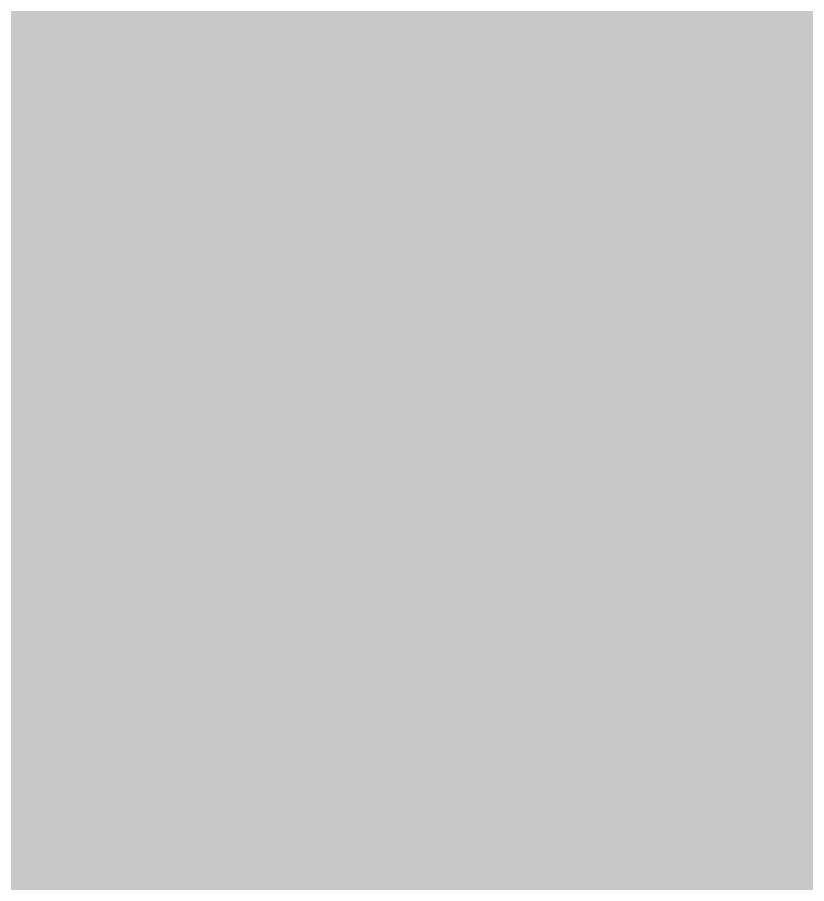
# Model space of a CAD drawing. Header units: millimetres. Extents: x -0.5 to 77.7, y -66.2 to -6.
# Drawn here: x 46.4783 to 46.5958, y -21.2718 to -21.1427 of the extents above; entities that cross this region are included whole.
import ezdxf

# ---------------------------------------------------------------- set-up
doc = ezdxf.new("R2010")
doc.units = ezdxf.units.MM
doc.header["$MEASUREMENT"] = 0
doc.layers.add('Inner1', color=7, linetype='Continuous', true_color=0x999966)
doc.layers.add('Top-Silkscreen-Layer', color=7, linetype='Continuous', true_color=0xffcc00)

msp = doc.modelspace()

# ---------------------------------------------------------------- hatches: boundary and pattern name
at = {"layer": 'Inner1'}
msp.add_hatch(color=256, dxfattribs=at).paths.add_polyline_path([(77.23901447802896, -6.454152908305818), (77.23901447802896, -65.68199136398273), (-0.022860045720091406, -65.68199136398273), (-0.02286004572008509, -6.454152908305818)])
at = {"layer": 'Top-Silkscreen-Layer'}
msp.add_hatch(color=256, dxfattribs=at).paths.add_polyline_path([(46.53485558124999, -21.178803169353706), (46.527540365690534, -21.221027827626735), (46.54328839918659, -21.23758851629746), (46.55848398150759, -21.244805597420015), (46.57105065823691, -21.231267198018575), (46.58361733496623, -21.21772879861713), (46.58045502824, -21.203272788497785)])

# ---------------------------------------------------------------- linework, layer by layer
at = {"layer": 'Top-Silkscreen-Layer', "const_width": 0.25400050800101603}
for points in [[(46.341370669707636, -20.961263885587986), (46.35906815735019, -21.00139114793438), (46.37059343186444, -20.99951951337485), (46.37220633529509, -20.983403064813583)], [(46.72627038838924, -21.065878790053677), (46.725355986444306, -21.124838919991316), (46.775057542159495, -21.127103816287093)], [(46.4430915360679, -20.950645818709393), (46.430594709487146, -20.954156043836612), (46.430594709487146, -20.976615658550998), (46.430594709487146, -20.999075273265387), (46.444253588539574, -21.007872683957665), (46.45791246759201, -21.016662812025192), (46.47126654599613, -21.00135473481065), (46.48461427438675, -20.98603937497137), (46.478448411271955, -20.968954337318984)], [(46.4309503102435, -21.068740861578565), (46.452159355355136, -21.134277201661174), (46.4880940817883, -21.092387544126428)], [(46.33347760291908, -21.286746233327978), (46.372727036402615, -21.359128240671133), (46.37377478863119, -21.281874157373398)], [(46.34226602161205, -21.06769216361524), (46.334087204215706, -21.109691060521172), (46.371761834349634, -21.11168649970137), (46.382931508107525, -21.10104658494854), (46.37769909697819, -21.083830460050745)], [(46.2403610048601, -21.079402624205624), (46.27154592119041, -21.109829430391333), (46.279153237371176, -21.101104845946505), (46.272333322865215, -21.084784483892374)], [(46.541840596107114, -21.07246228282339), (46.53194092505052, -21.093829503825987), (46.530594722187146, -21.107855839085364), (46.54442505160425, -21.113601830009376), (46.558249031007854, -21.11934782093339), (46.56666279890394, -21.109698343145915), (46.575076566800014, -21.100048865358445), (46.57023150649458, -21.084245569661228)], [(46.62708952743157, -21.074297504259196), (46.644361564169195, -21.12521761647807), (46.657950593073046, -21.130694150286505), (46.670523619815874, -21.117148468260318), (46.67531152999976, -21.072469565448134), (46.66752641344082, -21.05972497214393), (46.650203576595146, -21.05972497214393), (46.63288073974948, -21.05972497214393)], [(46.33441740491804, -21.17908719171877), (46.32903259346455, -21.227145232412752), (46.38809406908829, -21.208407038943196)], [(46.53485558124999, -21.178803169353706), (46.527540365690534, -21.221027827626735), (46.54328839918659, -21.23758851629746), (46.55848398150759, -21.244805597420015), (46.57105065823691, -21.231267198018575), (46.58361733496623, -21.21772879861713), (46.58045502824, -21.203272788497785)], [(46.436233521480894, -21.169124561067253), (46.41757083178536, -21.19274211311614), (46.41210982016979, -21.204445291081772), (46.420625188281974, -21.22610381707418), (46.42914055639417, -21.247769625691333), (46.44361858718893, -21.251090502575174), (46.47756575939456, -21.173850984526926)], [(46.63449364318012, -21.174528268628237), (46.62483527263677, -21.229497520205474), (46.63293153985753, -21.248963976149557), (46.64963842539307, -21.248963976149557), (46.6880941071883, -21.204299638586868), (46.6880941071883, -21.186180468220655), (46.673343025812756, -21.17742675327685)], [(46.538094088138294, -21.287132212439474), (46.52728636515027, -21.3442716861908), (46.57291756220782, -21.35142322369065), (46.58809409448829, -21.33855482576577), (46.58809409448829, -21.320260872405672)], [(46.62079666404665, -21.287612865672664), (46.6460379677349, -21.366906083899075), (46.66127165013693, -21.3704017437768), (46.67718478398417, -21.355042688189044), (46.693091567817895, -21.33969091522603), (46.693091567817895, -21.31826543322547), (46.651721229823195, -21.27189696147239), (46.633496691059605, -21.27189696147239)], [(46.60309282639059, -21.450780073090257), (46.61684060563212, -21.47447773401134), (46.63059473488715, -21.491315162422385), (46.62371767025963, -21.494140820823546), (46.60828078742539, -21.506790740006064), (46.599714619205145, -21.516615000787425), (46.58607479019324, -21.503163992882925), (46.57243496118132, -21.48970570235368), (46.58276643315636, -21.47464523438048), (46.593091555117894, -21.451755944806123), (46.598095365761, -21.443927123204965)], [(46.427927703814426, -21.48980037647537), (46.41389417396511, -21.501889533552504), (46.399752693886185, -21.511116619104754), (46.39071662466647, -21.503535406744934), (46.37642274426339, -21.49394418995542), (46.38560486379375, -21.47023196378485), (46.40003844449398, -21.448522459419223), (46.41393227404615, -21.46772674087248)]]:
    msp.add_lwpolyline(points, close=True, dxfattribs=at)
msp.add_lwpolyline([(46.72983909597988, -21.157210186984003), (46.71896787285679, -21.170486411894615), (46.7080966497337, -21.205333771300694), (46.7080966497337, -21.22690490579616), (46.722650880690544, -21.243603964337044), (46.73721146166089, -21.260295740253184), (46.72014897536899, -21.279864152943706), (46.703092839090594, -21.29942528300948), (46.703092839090594, -21.319627284052835), (46.715659515819915, -21.35695801849705), (46.728226192549236, -21.374086751897902), (46.71308141033629, -21.391455811915353), (46.69793662812334, -21.4088248719328), (46.6857446021909, -21.394834949797154), (46.67354622624496, -21.380852310286254), (46.65281978215982, -21.380852310286254), (46.63209333807467, -21.380852310286254), (46.61468795105342, -21.400813984713015), (46.59728891404568, -21.420768376515035), (46.584747637370384, -21.403676056237906), (46.572206360695084, -21.386583735960773), (46.55342302074293, -21.386583735960773), (46.52559091154404, -21.39805386993456), (46.49126908854153, -21.40087224571098), (46.47573060549119, -21.385615146869654), (46.475324204626766, -21.36483053584668), (46.493504293295814, -21.335670906366644), (46.499454255951385, -21.312898138788213), (46.48977048535401, -21.293832227205115), (46.48009306477014, -21.27476631562202), (46.45703616572811, -21.273040333557393), (46.43397291667259, -21.271314351492766), (46.421031589146395, -21.28731427805811), (46.44118653201595, -21.369382176312467), (46.44809534671099, -21.375113601986985), (46.442113633987894, -21.380852310286254), (46.41764703194744, -21.395541364397445), (46.39916214263009, -21.41023041850864), (46.386354165387516, -21.395541364397445), (46.355994750813046, -21.380852310286254), (46.33844331348114, -21.380852310286254)], dxfattribs=at)

doc.saveas('drawing.dxf')
